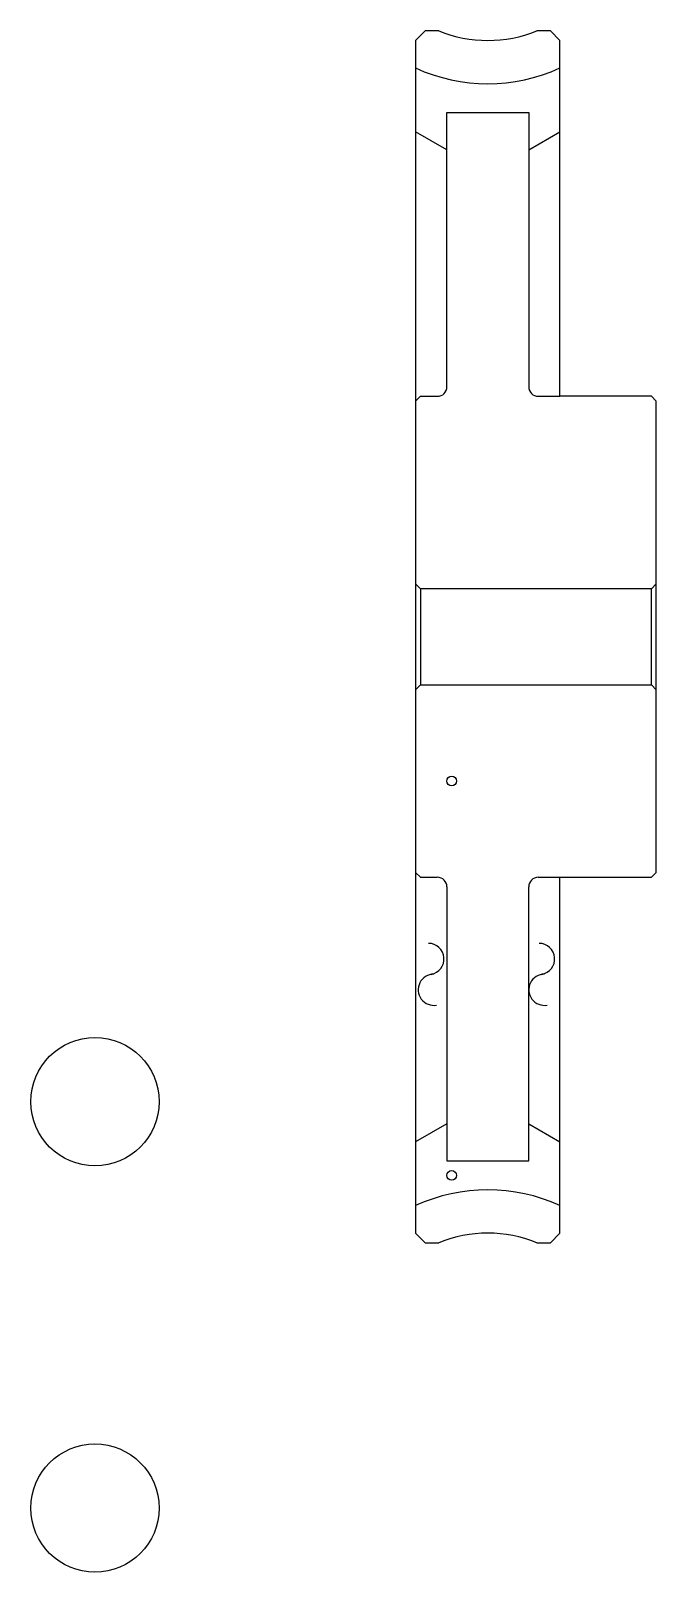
# Model space of a CAD drawing. Header units: metres. Extents: x 180 to 808, y 93 to 617.
# Drawn here: x 180 to 310, y 93.1 to 413.6 of the extents above; entities outside this region: 2.
import ezdxf

# ---------------------------------------------------------------- set-up
doc = ezdxf.new("R2010")
doc.units = ezdxf.units.M

msp = doc.modelspace()

# ---------------------------------------------------------------- linework, layer by layer
at = {"color": 4}
for p, q in [((283.5, 396.583344), (283.5, 339.583344)), ((266.5, 388.830566), (260, 392.583344)), ((283.5, 388.830566), (290, 392.583344)), ((285.5, 337.583344), (290, 337.583344)), ((310, 298.583344), (309, 297.583344)), ((260, 276.583344), (261, 277.583344)), ((310, 276.583344), (309, 277.583344)), ((285.5, 237.583344), (290, 237.583344)), ((283.5, 178.583344), (283.5, 235.583344)), ((266.5, 186.336121), (260, 182.583344)), ((283.5, 186.336121), (290, 182.583344))]:
    msp.add_line(p, q, dxfattribs=at)
for points in [[(264.801971, 413.583344), (262, 413.583344), (260, 411.583344), (260, 276.583344)], [(285.198029, 161.583344), (288, 161.583344), (290, 163.583344), (290, 237.583344), (309, 237.583344), (310, 238.583344), (310, 336.583344), (309, 337.583344), (290, 337.583344), (290, 411.583344), (288, 413.583344), (285.198029, 413.583344)], [(266.5, 339.583344), (266.5, 396.583344), (283.5, 396.583344)], [(260, 336.583344), (261, 337.583344), (264.5, 337.583344)], [(260, 298.583344), (261, 297.583344), (261, 277.583344), (309, 277.583344), (309, 297.583344), (261, 297.583344)], [(260, 276.583344), (260, 163.583344), (262, 161.583344), (264.801971, 161.583344)], [(260, 238.583344), (261, 237.583344), (264.5, 237.583344)], [(266.5, 235.583344), (266.5, 178.583344), (283.5, 178.583344)]]:
    msp.add_lwpolyline(points, dxfattribs=at)
at = {"color": 5}
for centre, radius in [((267.5, 257.583344), 1), ((193.333344, 190.916687), 13.333333), ((267.5, 175.583344), 1), ((193.333344, 106.416672), 13.333333)]:
    msp.add_circle(centre, radius, dxfattribs=at)
at = {"color": 7}
for centre, radius, start, end in [((779.083313, 607.406921), 9.75, 10, 180), ((798.287109, 610.793091), 9.75, 180, 10), ((262.652313, 220.583344), 3.25, 280, 90), ((285.652313, 220.583344), 3.25, 280, 90), ((263.781036, 214.182098), 3.25, 90, 280), ((286.781036, 214.182098), 3.25, 90, 280)]:
    msp.add_arc(centre, radius, start, end, dxfattribs=at)
at = {"color": 4}
for centre, radius, start, end in [((275, 438.583344), 27, 247.80839416, 292.19160389), ((275, 438.583344), 36, 245.37568172, 294.62431828), ((264.5, 339.583344), 2, 270, 0), ((285.5, 339.583344), 2, 180, 270), ((264.5, 235.583344), 2, 0, 90), ((285.5, 235.583344), 2, 90, 180), ((275, 136.583344), 36, 65.37568172, 114.62431828), ((275, 136.583344), 27, 67.80839611, 112.19160584)]:
    msp.add_arc(centre, radius, start, end, dxfattribs=at)

doc.saveas('drawing.dxf')
